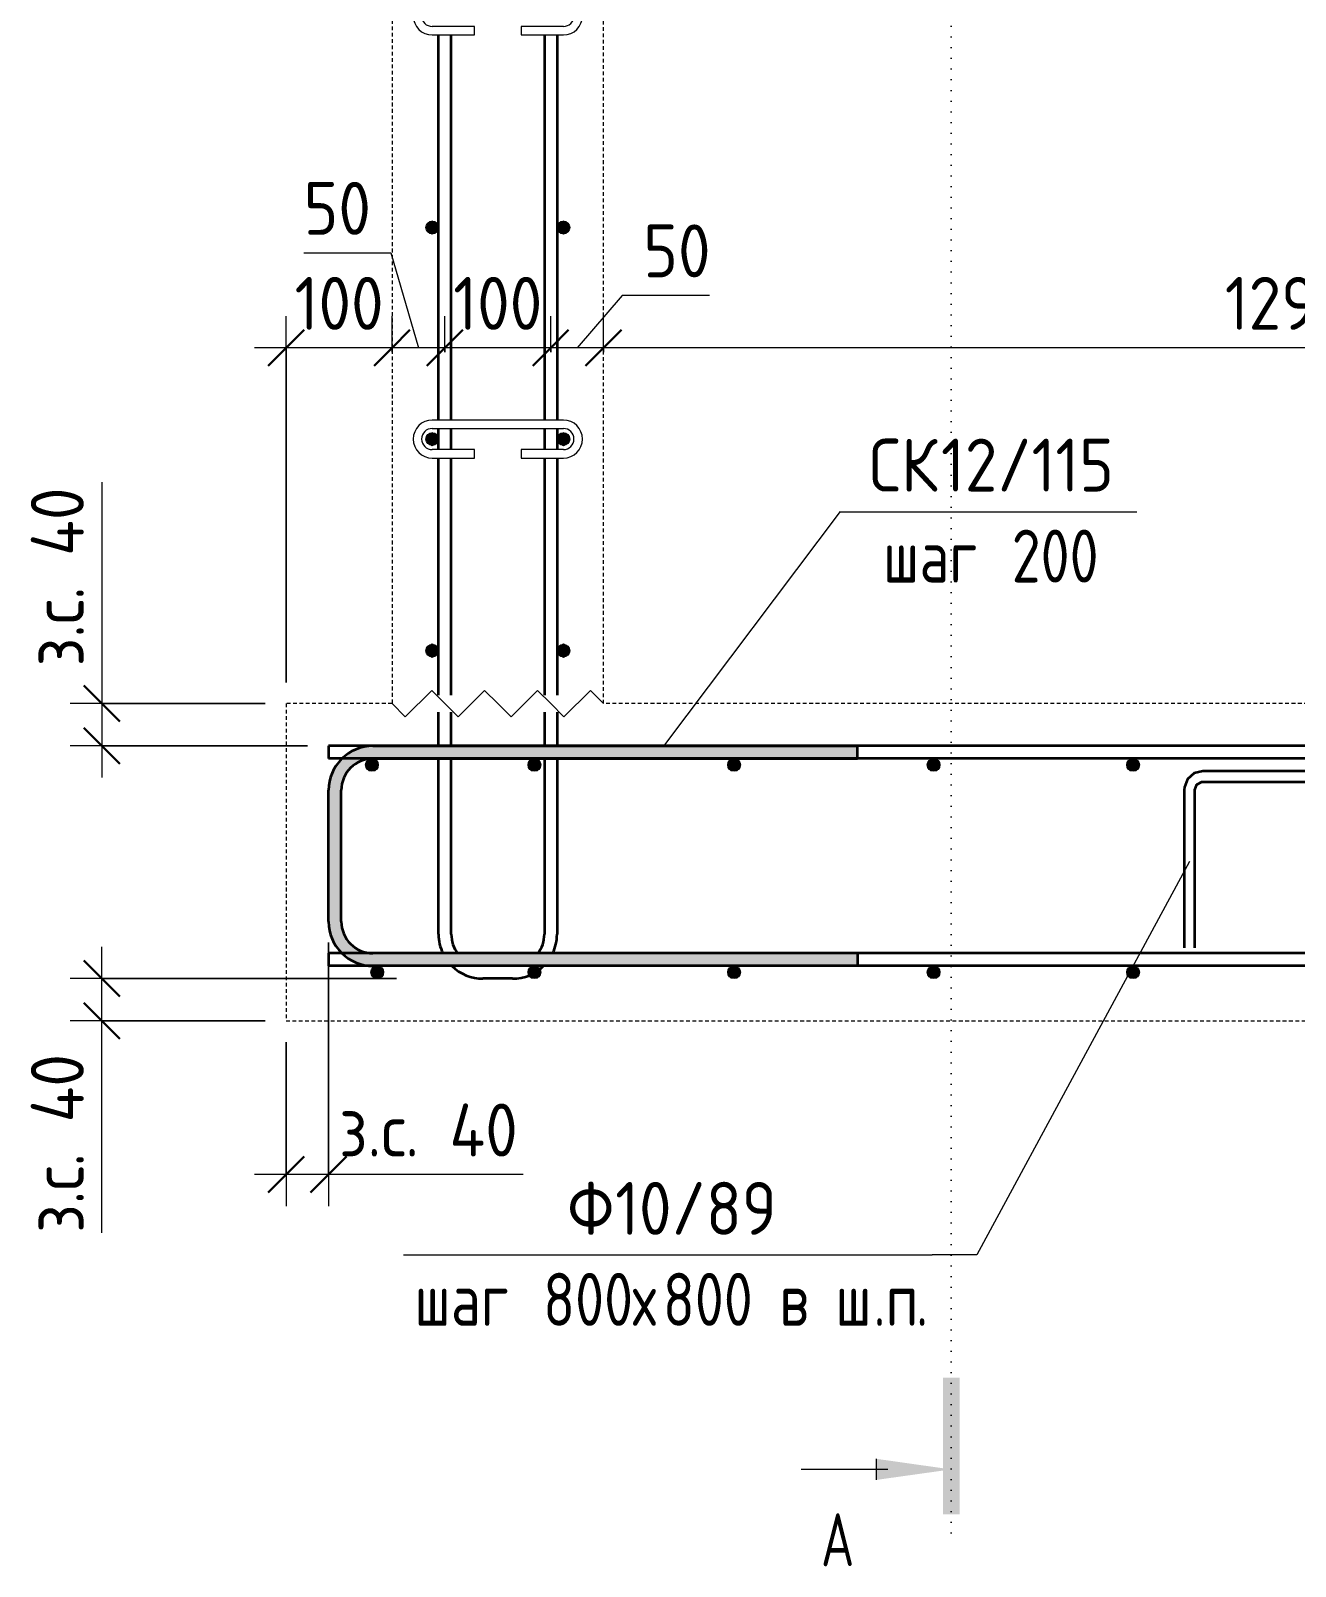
# Model space of a CAD drawing. Header units: millimetres. Extents: x -35709 to -15218, y -2926 to 78616.
# Drawn here: x -21194 to -19999, y -2805 to -1354 of the extents above; entities that cross this region are included whole.
import ezdxf

# ---------------------------------------------------------------- set-up
doc = ezdxf.new("R2010")
doc.units = ezdxf.units.MM
doc.linetypes.add('01 Штриховая _4 мм_', pattern=[6, 3.5, -2.5])
doc.linetypes.add('04 Пунктир 10мм', pattern=[10, 0, -10])
for name, color, linetype, lineweight in [('AA_Dim', 7, 'Continuous', 9), ('AA_Dim-20', 7, 'Continuous', 9), ('AA_Oformlenie', 7, 'Continuous', 9), ('AA_Razrez', 7, 'Continuous', 9), ('AA_Vinoska', 7, 'Continuous', 9), ('KR_Armatura', 7, 'Continuous', 20), ('KR_Armatura_Tonkie', 7, 'Continuous', 20)]:
    doc.layers.add(name, color=color, linetype=linetype, lineweight=lineweight)
doc.layers.add('AF_Stena_Опалубка', color=7, linetype='Continuous', lineweight=20, true_color=0x0063c6)
doc.layers.add('KR_Fundament', color=7, linetype='Continuous', lineweight=20, true_color=0x804000)
doc.styles.add('ISOCPEUR', font='isocpeur.TTF', dxfattribs={"width": 0.7, "height": 50})
doc.styles.add('ISOCPEUR_1', font='isocpeur.TTF', dxfattribs={"width": 0.9, "height": 50})
doc.styles.add('ISOCPEUR_2', font='isocpeur.TTF', dxfattribs={"width": 0.8, "height": 50})
doc.dimstyles.new('00_Точн_3_знака__прозр_', dxfattribs={"dimscale": 304.8, "dimtxt": 50.137748, "dimasz": 0.111549, "dimexe": 0.098425, "dimexo": 0.065617, "dimgap": 0.006562, "dimtad": 1, "dimdec": 3, "dimrnd": 0.001, "dimdsep": 46, "dimtxsty": 'ISOCPEUR_1', "dimblk1": 'OBLIQUE', "dimblk2": 'OBLIQUE', "dimsah": 1, "dimcen": 0.09, "dimdle": 0.098425, "dimazin": 0, "dimtfac": 1, "dimtdec": 4, "dimtix": 1, "dimtmove": 0, "dimatfit": 3, "dimfxl": 1, "dimtvp": 1, "dimtolj": 1, "dimtzin": 0, "dimlwd": 18, "dimlwe": 18, "dimarcsym": 2})
doc.dimstyles.new('00_Точн_3_знака__прозр__1', dxfattribs={"dimscale": 304.8, "dimtxt": 50.137748, "dimasz": 0.111549, "dimexe": 0.098425, "dimexo": 0.065617, "dimgap": 0.006562, "dimtad": 1, "dimdec": 3, "dimrnd": 0.001, "dimdsep": 46, "dimtxsty": 'ISOCPEUR_1', "dimblk1": 'OBLIQUE', "dimblk2": 'OBLIQUE', "dimsah": 1, "dimcen": 0.09, "dimdle": 0.098425, "dimazin": 0, "dimtfac": 1, "dimtdec": 4, "dimtix": 1, "dimtmove": 1, "dimatfit": 3, "dimfxl": 1, "dimtvp": 1, "dimtolj": 1, "dimtzin": 0, "dimlwd": 18, "dimlwe": 18, "dimarcsym": 2})

# ---------------------------------------------------------------- blocks, each defined once
blk = doc.blocks.new('261_Лягушка _НесАрм_РабПлоск_ - 10 А240-3854957-Б-Б Арм')
at = {"layer": 'KR_Armatura', "lineweight": 35}
for start, end in [(90, 270), (270, 90)]:
    blk.add_arc((-77081.1, -2221), 5, start, end, dxfattribs=at)
at = {"layer": 'KR_Armatura_Tonkie', "lineweight": 35}
for p, q in [((-77093.6, -2054), (-77258.6, -2054)), ((-77276.1, -2071.5), (-77276.1, -2208.5)), ((-77266.1, -2208.5), (-77266.1, -2071.5)), ((-77258.6, -2064), (-77093.6, -2064)), ((-77086.1, -2071.5), (-77086.1, -2208.5)), ((-77076.1, -2208.5), (-77076.1, -2071.5))]:
    blk.add_line(p, q, dxfattribs=at)
at = {"layer": 'KR_Armatura_Tonkie', "lineweight": 35, "flags": 128}
for points in [[(-77258.6, -2054), (-77266.6, -2055.9), (-77272.8, -2061.3), (-77275.9, -2069), (-77276.1, -2071.5)], [(-77076.1, -2071.5), (-77078, -2063.5), (-77083.4, -2057.3), (-77091, -2054.2), (-77093.6, -2054)], [(-77266.1, -2071.5), (-77264.2, -2066.5), (-77259.4, -2064.1), (-77258.6, -2064)], [(-77093.6, -2064), (-77088.6, -2065.9), (-77086.1, -2070.6), (-77086.1, -2071.5)], [(-77276.1, -2208.5), (-77276.1, -2215.2), (-77276.1, -2219.8), (-77276.1, -2221)], [(-77266.1, -2221), (-77266.1, -2219.1), (-77266.1, -2213.9), (-77266.1, -2208.5)], [(-77086.1, -2221), (-77086.1, -2219.1), (-77086.1, -2213.9), (-77086.1, -2208.5)], [(-77076.1, -2208.5), (-77076.1, -2215.2), (-77076.1, -2219.8), (-77076.1, -2221)], [(-77081.1, -2226), (-77084.9, -2224.1), (-77086.1, -2221)], [(-77076.1, -2221), (-77077.9, -2224.9), (-77081.1, -2226)]]:
    blk.add_lwpolyline(points, dxfattribs=at)
blk = doc.blocks.new('Последовательность узлов - 3мм масшт20 маскировка-904226-Б-Б Арм')
at = {"layer": 'AA_Oformlenie'}
for p, q in [((-76522.5, -282.5), (-76497.5, -257.5)), ((-76485, -270), (-76497.5, -257.5)), ((-76472.5, -282.5), (-76447.5, -257.5)), ((-76435, -270), (-76447.5, -257.5)), ((-76422.5, -282.5), (-76397.5, -257.5)), ((-76385, -270), (-76397.5, -257.5)), ((-76372.5, -282.5), (-76347.5, -257.5)), ((-76335, -270), (-76347.5, -257.5)), ((-76535, -270), (-76522.5, -282.5)), ((-76485, -270), (-76472.5, -282.5)), ((-76435, -270), (-76422.5, -282.5)), ((-76385, -270), (-76372.5, -282.5))]:
    blk.add_line(p, q, dxfattribs=at)
blk = doc.blocks.new('079_Шпилька _ЭлУзла_ - d8 А240-3883367-Б-Б Арм')
at = {"layer": 'AA_Oformlenie'}
for p, q in [((-76373, -922), (-76497, -922)), ((-76497, -930), (-76373, -930)), ((-76457, -950), (-76497, -950)), ((-76457, -958), (-76457, -950)), ((-76373, -950), (-76413, -950)), ((-76413, -950), (-76413, -958)), ((-76497, -958), (-76457, -958)), ((-76413, -958), (-76373, -958))]:
    blk.add_line(p, q, dxfattribs=at)
for centre, radius, start, end in [((-76497, -940), 18, 90, 270), ((-76373, -940), 18, 270, 90), ((-76497, -940), 10, 90, 270), ((-76373, -940), 10, 270, 90)]:
    blk.add_arc(centre, radius, start, end, dxfattribs=at)
blk = doc.blocks.new('Разрез - Номер узла_ сзади-394133-Б-Б Арм')
at = {"layer": 'AA_Razrez'}
for points in [[(-77488.3, -2627.3), (-77504.2, -2627.3), (-77504.2, -2756.4), (-77488.3, -2756.4)], [(-77567, -2703.9), (-77567, -2723.8), (-77496.4, -2713.9)]]:
    blk.add_hatch(color=256, dxfattribs=at).paths.add_polyline_path(points)
for p, q in [((-77556.4, -2713.9), (-77638.3, -2713.9)), ((-77567, -2723.8), (-77567, -2703.9))]:
    blk.add_line(p, q, dxfattribs=at)
blk = doc.blocks.new('DIMBLOCK83-Б-Б Арм')
at = {"layer": 'AA_Dim-20', "color": 30, "lineweight": 18, "true_color": 0xff8000, "transparency": 16777216}
for p, q in [((-20652.8, -1657.8), (-20652.8, -1623.8)), ((-19362.8, -1657.8), (-19362.8, -1623.8)), ((-19362.8, -1653.8), (-20652.8, -1653.8)), ((-20652.8, -1653.8), (-20652.8, -1657.8)), ((-19362.8, -1653.8), (-19362.8, -1657.8))]:
    blk.add_line(p, q, dxfattribs=at)
at = {"layer": 'AA_Dim-20', "color": 30, "lineweight": 30, "true_color": 0xff8000, "transparency": 16777216}
for p, q in [((-20652.8, -1653.8), (-20635.8, -1636.8)), ((-19362.8, -1653.8), (-19345.8, -1636.8)), ((-20652.8, -1653.8), (-20669.8, -1670.8)), ((-19362.8, -1653.8), (-19379.8, -1670.8))]:
    blk.add_line(p, q, dxfattribs=at)
at = {"layer": 'AA_Dim-20', "color": 0, "lineweight": 18, "transparency": 16777216, "insert": (-20065.5, -1586.7), "char_height": 50, "width": 138.494, "attachment_point": 1, "line_spacing_factor": 1.135194, "style": 'ISOCPEUR_1'}
blk.add_mtext('1290', dxfattribs=at)
blk = doc.blocks.new('_Oblique')
at = {"color": 0, "linetype": 'ByBlock', "lineweight": -2}
blk.add_line((-0.5, -0.5), (0.5, 0.5), dxfattribs=at)
blk = doc.blocks.new('DIMBLOCK84-Б-Б Арм')
at = {"layer": 'AA_Dim-20', "color": 30, "lineweight": 18, "true_color": 0xff8000, "transparency": 16777216}
for p, q in [((-20635.2, -1604.2), (-20677.8, -1653.8)), ((-20552.7, -1604.2), (-20635.2, -1604.2)), ((-20702.8, -1657.8), (-20702.8, -1623.8)), ((-20652.8, -1657.8), (-20652.8, -1623.8)), ((-20652.8, -1653.8), (-20702.8, -1653.8)), ((-20702.8, -1653.8), (-20702.8, -1657.8)), ((-20652.8, -1653.8), (-20652.8, -1657.8))]:
    blk.add_line(p, q, dxfattribs=at)
at = {"layer": 'AA_Dim-20', "color": 30, "lineweight": 30, "true_color": 0xff8000, "transparency": 16777216}
for p, q in [((-20702.8, -1653.8), (-20685.8, -1636.8)), ((-20652.8, -1653.8), (-20635.8, -1636.8)), ((-20702.8, -1653.8), (-20719.8, -1670.8)), ((-20652.8, -1653.8), (-20669.8, -1670.8))]:
    blk.add_line(p, q, dxfattribs=at)
at = {"layer": 'AA_Dim-20', "color": 0, "lineweight": 18, "transparency": 16777216, "insert": (-20615.2, -1537.1), "char_height": 50, "width": 74.923, "attachment_point": 1, "line_spacing_factor": 1.135194, "style": 'ISOCPEUR_1'}
blk.add_mtext('50', dxfattribs=at)
blk = doc.blocks.new('DIMBLOCK85-Б-Б Арм')
at = {"layer": 'AA_Dim-20', "color": 30, "lineweight": 18, "true_color": 0xff8000, "transparency": 16777216}
for p, q in [((-20802.8, -1657.8), (-20802.8, -1623.8)), ((-20702.8, -1657.8), (-20702.8, -1623.8)), ((-20702.8, -1653.8), (-20802.8, -1653.8)), ((-20802.8, -1653.8), (-20802.8, -1657.8)), ((-20702.8, -1653.8), (-20702.8, -1657.8))]:
    blk.add_line(p, q, dxfattribs=at)
at = {"layer": 'AA_Dim-20', "color": 30, "lineweight": 30, "true_color": 0xff8000, "transparency": 16777216}
for p, q in [((-20802.8, -1653.8), (-20785.8, -1636.8)), ((-20702.8, -1653.8), (-20685.8, -1636.8)), ((-20802.8, -1653.8), (-20819.8, -1670.8)), ((-20702.8, -1653.8), (-20719.8, -1670.8))]:
    blk.add_line(p, q, dxfattribs=at)
at = {"layer": 'AA_Dim-20', "color": 0, "lineweight": 18, "transparency": 16777216, "insert": (-20794.9, -1586.7), "char_height": 50, "width": 101.032, "attachment_point": 1, "line_spacing_factor": 1.135194, "style": 'ISOCPEUR_1'}
blk.add_mtext('100', dxfattribs=at)
blk = doc.blocks.new('DIMBLOCK86-Б-Б Арм')
at = {"layer": 'AA_Dim-20', "color": 30, "lineweight": 18, "true_color": 0xff8000, "transparency": 16777216}
for p, q in [((-20936.3, -1564.1), (-20853.8, -1564.1)), ((-20853.8, -1564.1), (-20827.8, -1653.8)), ((-20852.8, -1657.8), (-20852.8, -1623.8)), ((-20802.8, -1657.8), (-20802.8, -1623.8)), ((-20802.8, -1653.8), (-20882.8, -1653.8)), ((-20852.8, -1653.8), (-20852.8, -1657.8)), ((-20802.8, -1653.8), (-20802.8, -1657.8))]:
    blk.add_line(p, q, dxfattribs=at)
at = {"layer": 'AA_Dim-20', "color": 30, "lineweight": 30, "true_color": 0xff8000, "transparency": 16777216}
for p, q in [((-20852.8, -1653.8), (-20835.8, -1636.8)), ((-20802.8, -1653.8), (-20785.8, -1636.8)), ((-20852.8, -1653.8), (-20869.8, -1670.8)), ((-20802.8, -1653.8), (-20819.8, -1670.8))]:
    blk.add_line(p, q, dxfattribs=at)
at = {"layer": 'AA_Dim-20', "color": 0, "lineweight": 18, "transparency": 16777216, "insert": (-20936.3, -1496.9), "char_height": 50, "width": 74.923, "attachment_point": 1, "line_spacing_factor": 1.135194, "style": 'ISOCPEUR_1'}
blk.add_mtext('50', dxfattribs=at)
blk = doc.blocks.new('DIMBLOCK87-Б-Б Арм')
at = {"layer": 'AA_Dim-20', "color": 30, "lineweight": 18, "true_color": 0xff8000, "transparency": 16777216}
for p, q in [((-20952.8, -1970), (-20952.8, -1623.8)), ((-20852.8, -1657.8), (-20852.8, -1623.8)), ((-20822.8, -1653.8), (-20982.8, -1653.8)), ((-20952.8, -1653.8), (-20952.8, -1970)), ((-20852.8, -1653.8), (-20852.8, -1657.8))]:
    blk.add_line(p, q, dxfattribs=at)
at = {"layer": 'AA_Dim-20', "color": 30, "lineweight": 30, "true_color": 0xff8000, "transparency": 16777216}
for p, q in [((-20952.8, -1653.8), (-20935.8, -1636.8)), ((-20852.8, -1653.8), (-20835.8, -1636.8)), ((-20952.8, -1653.8), (-20969.8, -1670.8)), ((-20852.8, -1653.8), (-20869.8, -1670.8))]:
    blk.add_line(p, q, dxfattribs=at)
at = {"layer": 'AA_Dim-20', "color": 0, "lineweight": 18, "transparency": 16777216, "insert": (-20944.9, -1586.7), "char_height": 50, "width": 101.032, "attachment_point": 1, "line_spacing_factor": 1.135194, "style": 'ISOCPEUR_1'}
blk.add_mtext('100', dxfattribs=at)
blk = doc.blocks.new('DIMBLOCK95-Б-Б Арм')
at = {"layer": 'AA_Dim-20', "color": 30, "lineweight": 18, "true_color": 0xff8000, "transparency": 16777216}
for p, q in [((-20912.8, -2216), (-20912.8, -2465.2)), ((-20912.8, -2435.2), (-20912.8, -2216)), ((-20952.8, -2310), (-20952.8, -2465.2)), ((-20952.8, -2435.2), (-20952.8, -2310)), ((-20882.8, -2435.2), (-20982.8, -2435.2)), ((-20922.9, -2435.2), (-20932.8, -2435.2)), ((-20728.8, -2435.2), (-20922.9, -2435.2))]:
    blk.add_line(p, q, dxfattribs=at)
at = {"layer": 'AA_Dim-20', "color": 30, "lineweight": 30, "true_color": 0xff8000, "transparency": 16777216}
for p, q in [((-20952.8, -2435.2), (-20935.8, -2418.2)), ((-20912.8, -2435.2), (-20895.8, -2418.2)), ((-20952.8, -2435.2), (-20969.8, -2452.2)), ((-20912.8, -2435.2), (-20929.8, -2452.2))]:
    blk.add_line(p, q, dxfattribs=at)
at = {"layer": 'AA_Dim-20', "color": 0, "lineweight": 18, "transparency": 16777216, "insert": (-20902.9, -2368.1), "char_height": 50, "width": 208.876, "attachment_point": 1, "line_spacing_factor": 1.135194, "style": 'ISOCPEUR_1'}
blk.add_mtext('з.с. 40', dxfattribs=at)
blk = doc.blocks.new('DIMBLOCK96-Б-Б Арм')
at = {"layer": 'AA_Dim-20', "color": 30, "lineweight": 18, "true_color": 0xff8000, "transparency": 16777216}
for p, q in [((-21127.1, -2320), (-21127.1, -2220)), ((-20848.7, -2250), (-21157.1, -2250)), ((-21127.1, -2250), (-20848.7, -2250)), ((-21127.1, -2296.3), (-21127.1, -2270)), ((-20972.8, -2290), (-21157.1, -2290)), ((-21127.1, -2290), (-20972.8, -2290)), ((-21127.1, -2490.3), (-21127.1, -2296.3))]:
    blk.add_line(p, q, dxfattribs=at)
at = {"layer": 'AA_Dim-20', "color": 30, "lineweight": 30, "true_color": 0xff8000, "transparency": 16777216}
for p, q in [((-21127.1, -2250), (-21144.1, -2233)), ((-21127.1, -2250), (-21110.1, -2267)), ((-21127.1, -2290), (-21144.1, -2273)), ((-21127.1, -2290), (-21110.1, -2307))]:
    blk.add_line(p, q, dxfattribs=at)
at = {"layer": 'AA_Dim-20', "color": 0, "lineweight": 18, "transparency": 16777216, "insert": (-21194.2, -2490.3), "char_height": 50, "width": 208.876, "attachment_point": 1, "rotation": 90, "line_spacing_factor": 1.135194, "style": 'ISOCPEUR_1'}
blk.add_mtext('з.с. 40', dxfattribs=at)
blk = doc.blocks.new('DIMBLOCK97-Б-Б Арм')
at = {"layer": 'AA_Dim-20', "color": 30, "lineweight": 18, "true_color": 0xff8000, "transparency": 16777216}
for p, q in [((-21127.1, -1780.7), (-21127.1, -1974.8)), ((-21127.1, -1960), (-21127.1, -2060)), ((-21127.1, -1974.8), (-21127.1, -2010)), ((-20972.8, -1990), (-21157.1, -1990)), ((-21127.1, -1990), (-20972.8, -1990)), ((-20932.8, -2030), (-21157.1, -2030)), ((-21127.1, -2030), (-20932.8, -2030))]:
    blk.add_line(p, q, dxfattribs=at)
at = {"layer": 'AA_Dim-20', "color": 30, "lineweight": 30, "true_color": 0xff8000, "transparency": 16777216}
for p, q in [((-21127.1, -1990), (-21144.1, -1973)), ((-21127.1, -1990), (-21110.1, -2007)), ((-21127.1, -2030), (-21144.1, -2013)), ((-21127.1, -2030), (-21110.1, -2047))]:
    blk.add_line(p, q, dxfattribs=at)
at = {"layer": 'AA_Dim-20', "color": 0, "lineweight": 18, "transparency": 16777216, "insert": (-21194.2, -1954.8), "char_height": 50, "width": 208.876, "attachment_point": 1, "rotation": 90, "line_spacing_factor": 1.135194, "style": 'ISOCPEUR_1'}
blk.add_mtext('з.с. 40', dxfattribs=at)
blk = doc.blocks.new('042_М_Арматуры - Диам длина поз _ Комментарий полка 25-3827468-Б-Б Арм')
at = {"layer": 'AA_Vinoska'}
blk.add_line((-78014.3, -2511.2), (-77514.3, -2511.2), dxfattribs=at)
blk = doc.blocks.new('042_М_Арматуры - Диам длина поз _ Комментарий-2260297-Б-Б Арм')
at = {"layer": 'AA_Vinoska'}
blk.add_line((-76939.7, -2609.6), (-76659.7, -2609.6), dxfattribs=at)

msp = doc.modelspace()

# ---------------------------------------------------------------- hatches: boundary and pattern name
at = {"layer": 'KR_Armatura', "lineweight": 9}
h = msp.add_hatch(color=256, dxfattribs=at)
edge = h.paths.add_edge_path()
edge.add_arc((-20814.7974, -1540), 6, 0, 360)
for points in [[(-20814.7974, -1546), (-20809.6012, -1543), (-20809.6012, -1537), (-20814.7974, -1534), (-20819.9935, -1537), (-20819.9935, -1543)], [(-20690.7974, -1546), (-20685.6012, -1543), (-20685.6012, -1537), (-20690.7974, -1534), (-20695.9935, -1537), (-20695.9935, -1543)], [(-20814.7974, -1746), (-20809.6012, -1743), (-20809.6012, -1737), (-20814.7974, -1734), (-20819.9935, -1737), (-20819.9935, -1743)], [(-20690.7974, -1746), (-20685.6012, -1743), (-20685.6012, -1737), (-20690.7974, -1734), (-20695.9935, -1737), (-20695.9935, -1743)], [(-20814.7974, -1946), (-20809.6012, -1943), (-20809.6012, -1937), (-20814.7974, -1934), (-20819.9935, -1937), (-20819.9935, -1943)], [(-20690.7974, -1946), (-20685.6012, -1943), (-20685.6012, -1937), (-20690.7974, -1934), (-20695.9935, -1937), (-20695.9935, -1943)]]:
    msp.add_hatch(color=256, dxfattribs=at).paths.add_polyline_path(points)
h = msp.add_hatch(color=256, dxfattribs=at)
edge = h.paths.add_edge_path()
edge.add_arc((-20690.7974, -1540), 6, 0, 360)
h = msp.add_hatch(color=256, dxfattribs=at)
edge = h.paths.add_edge_path()
edge.add_arc((-20814.7974, -1740), 6, 0, 360)
h = msp.add_hatch(color=256, dxfattribs=at)
edge = h.paths.add_edge_path()
edge.add_arc((-20690.7974, -1740), 6, 0, 360)
h = msp.add_hatch(color=256, dxfattribs=at)
edge = h.paths.add_edge_path()
edge.add_arc((-20814.7974, -1940), 6, 0, 360)
h = msp.add_hatch(color=256, dxfattribs=at)
edge = h.paths.add_edge_path()
edge.add_arc((-20690.7974, -1940), 6, 0, 360)
at = {"layer": 'KR_Armatura'}
h = msp.add_hatch(color=256, dxfattribs=at)
edge = h.paths.add_edge_path()
edge.add_arc((-20871.7974, -2048), 6, 0, 360)
for points in [[(-20874.7974, -2053.1962), (-20868.7974, -2053.1962), (-20865.7974, -2048), (-20868.7974, -2042.8038), (-20874.7974, -2042.8038), (-20877.7974, -2048)], [(-20721.1307, -2053.1962), (-20715.1307, -2053.1962), (-20712.1307, -2048), (-20715.1307, -2042.8038), (-20721.1307, -2042.8038), (-20724.1307, -2048)], [(-20532.464, -2053.1962), (-20526.464, -2053.1962), (-20523.464, -2048), (-20526.464, -2042.8038), (-20532.464, -2042.8038), (-20535.464, -2048)], [(-20343.7974, -2053.1962), (-20337.7974, -2053.1962), (-20334.7974, -2048), (-20337.7974, -2042.8038), (-20343.7974, -2042.8038), (-20346.7974, -2048)], [(-20155.1307, -2053.1962), (-20149.1307, -2053.1962), (-20146.1307, -2048), (-20149.1307, -2042.8038), (-20155.1307, -2042.8038), (-20158.1307, -2048)], [(-20869.7974, -2249.1962), (-20863.7974, -2249.1962), (-20860.7974, -2244), (-20863.7974, -2238.8038), (-20869.7974, -2238.8038), (-20872.7974, -2244)], [(-20721.1307, -2249.1962), (-20715.1307, -2249.1962), (-20712.1307, -2244), (-20715.1307, -2238.8038), (-20721.1307, -2238.8038), (-20724.1307, -2244)], [(-20532.464, -2249.1962), (-20526.464, -2249.1962), (-20523.464, -2244), (-20526.464, -2238.8038), (-20532.464, -2238.8038), (-20535.464, -2244)], [(-20343.7974, -2249.1962), (-20337.7974, -2249.1962), (-20334.7974, -2244), (-20337.7974, -2238.8038), (-20343.7974, -2238.8038), (-20346.7974, -2244)], [(-20155.1307, -2249.1962), (-20149.1307, -2249.1962), (-20146.1307, -2244), (-20149.1307, -2238.8038), (-20155.1307, -2238.8038), (-20158.1307, -2244)]]:
    msp.add_hatch(color=256, dxfattribs=at).paths.add_polyline_path(points)
h = msp.add_hatch(color=256, dxfattribs=at)
edge = h.paths.add_edge_path()
edge.add_arc((-20718.1307, -2048), 6, 0, 360)
h = msp.add_hatch(color=256, dxfattribs=at)
edge = h.paths.add_edge_path()
edge.add_arc((-20529.464, -2048), 6, 0, 360)
h = msp.add_hatch(color=256, dxfattribs=at)
edge = h.paths.add_edge_path()
edge.add_arc((-20340.7974, -2048), 6, 0, 360)
h = msp.add_hatch(color=256, dxfattribs=at)
edge = h.paths.add_edge_path()
edge.add_arc((-20152.1307, -2048), 6, 0, 360)
h = msp.add_hatch(color=256, dxfattribs=at)
edge = h.paths.add_edge_path()
edge.add_arc((-20866.7974, -2244), 6, 0, 360)
h = msp.add_hatch(color=256, dxfattribs=at)
edge = h.paths.add_edge_path()
edge.add_arc((-20718.1307, -2244), 6, 0, 360)
h = msp.add_hatch(color=256, dxfattribs=at)
edge = h.paths.add_edge_path()
edge.add_arc((-20529.464, -2244), 6, 0, 360)
h = msp.add_hatch(color=256, dxfattribs=at)
edge = h.paths.add_edge_path()
edge.add_arc((-20340.7974, -2244), 6, 0, 360)
h = msp.add_hatch(color=256, dxfattribs=at)
edge = h.paths.add_edge_path()
edge.add_arc((-20152.1307, -2244), 6, 0, 360)
at = {"layer": 'KR_Armatura_Tonkie'}
for points in [[(-20912.7974, -2072), (-20900.7974, -2072), (-20899.7751, -2064.2354), (-20896.7781, -2057), (-20892.0106, -2050.7868), (-20885.7974, -2046.0192), (-20878.5619, -2043.0222), (-20870.7974, -2042), (-20870.7974, -2030), (-20881.6678, -2031.4311), (-20891.7974, -2035.6269), (-20900.4959, -2042.3015), (-20907.1704, -2051), (-20911.3663, -2061.1296)], [(-20870.7974, -2042), (-20412.7974, -2042), (-20412.7974, -2030), (-20870.7974, -2030), (-20870.7974, -2036.3588)], [(-20900.7974, -2196), (-20900.7974, -2072), (-20912.7974, -2072), (-20912.7974, -2196)], [(-20870.7974, -2238), (-20870.7974, -2226), (-20878.5619, -2224.9778), (-20885.7974, -2221.9808), (-20892.0106, -2217.2132), (-20896.7781, -2211), (-20899.7751, -2203.7646), (-20900.7974, -2196), (-20912.7974, -2196), (-20911.3663, -2206.8704), (-20907.1704, -2217), (-20900.4959, -2225.6985), (-20891.7974, -2232.3731), (-20881.6678, -2236.5689)], [(-20689.2943, -2238), (-20412.7974, -2238), (-20412.7974, -2226), (-20870.7974, -2226), (-20870.7974, -2238)]]:
    msp.add_hatch(color=256, dxfattribs=at).paths.add_polyline_path(points)

# ---------------------------------------------------------------- linework, layer by layer
at = {"layer": 'AA_Razrez', "color": 7, "linetype": '04 Пунктир 10мм', "true_color": 0xffffff}
msp.add_line((-20324.1519, -2773.8588), (-20324.1519, 589.7353), dxfattribs=at)
at = {"layer": 'AA_Vinoska'}
for p, q in [((-20594.9805, -2028.9768), (-20428.7417, -1808.5966)), ((-20098.8802, -2139.1355), (-20300.042, -2511.1715)), ((-20300.042, -2511.1715), (-20342.0555, -2511.1715))]:
    msp.add_line(p, q, dxfattribs=at)
at = {"layer": 'AF_Stena_Опалубка', "linetype": '01 Штриховая _4 мм_'}
for p, q in [((-20852.7974, -270), (-20852.7974, -1990)), ((-20652.7974, -1990), (-20652.7974, -270))]:
    msp.add_line(p, q, dxfattribs=at)
at = {"layer": 'KR_Armatura', "lineweight": 9}
for p, q in [((-20814.7974, -1534), (-20819.9935, -1537)), ((-20819.9935, -1537), (-20819.9935, -1543)), ((-20809.6012, -1537), (-20814.7974, -1534)), ((-20809.6012, -1543), (-20809.6012, -1537)), ((-20690.7974, -1534), (-20695.9935, -1537)), ((-20695.9935, -1537), (-20695.9935, -1543)), ((-20685.6012, -1537), (-20690.7974, -1534)), ((-20685.6012, -1543), (-20685.6012, -1537)), ((-20819.9935, -1543), (-20814.7974, -1546)), ((-20814.7974, -1546), (-20809.6012, -1543)), ((-20695.9935, -1543), (-20690.7974, -1546)), ((-20690.7974, -1546), (-20685.6012, -1543)), ((-20814.7974, -1734), (-20819.9935, -1737)), ((-20819.9935, -1737), (-20819.9935, -1743)), ((-20809.6012, -1737), (-20814.7974, -1734)), ((-20809.6012, -1743), (-20809.6012, -1737)), ((-20690.7974, -1734), (-20695.9935, -1737)), ((-20695.9935, -1737), (-20695.9935, -1743)), ((-20685.6012, -1737), (-20690.7974, -1734)), ((-20685.6012, -1743), (-20685.6012, -1737)), ((-20819.9935, -1743), (-20814.7974, -1746)), ((-20814.7974, -1746), (-20809.6012, -1743)), ((-20695.9935, -1743), (-20690.7974, -1746)), ((-20690.7974, -1746), (-20685.6012, -1743)), ((-20814.7974, -1934), (-20819.9935, -1937)), ((-20819.9935, -1937), (-20819.9935, -1943)), ((-20819.9935, -1943), (-20814.7974, -1946)), ((-20809.6012, -1937), (-20814.7974, -1934)), ((-20814.7974, -1946), (-20809.6012, -1943)), ((-20809.6012, -1943), (-20809.6012, -1937)), ((-20690.7974, -1934), (-20695.9935, -1937)), ((-20695.9935, -1937), (-20695.9935, -1943)), ((-20695.9935, -1943), (-20690.7974, -1946)), ((-20685.6012, -1937), (-20690.7974, -1934)), ((-20690.7974, -1946), (-20685.6012, -1943)), ((-20685.6012, -1943), (-20685.6012, -1937))]:
    msp.add_line(p, q, dxfattribs=at)
at = {"layer": 'KR_Armatura'}
for p, q in [((-20874.7974, -2042.8038), (-20877.7974, -2048)), ((-20868.7974, -2042.8038), (-20874.7974, -2042.8038)), ((-20865.7974, -2048), (-20868.7974, -2042.8038)), ((-20721.1307, -2042.8038), (-20724.1307, -2048)), ((-20715.1307, -2042.8038), (-20721.1307, -2042.8038)), ((-20712.1307, -2048), (-20715.1307, -2042.8038)), ((-20532.464, -2042.8038), (-20535.464, -2048)), ((-20526.464, -2042.8038), (-20532.464, -2042.8038)), ((-20523.464, -2048), (-20526.464, -2042.8038)), ((-20343.7974, -2042.8038), (-20346.7974, -2048)), ((-20337.7974, -2042.8038), (-20343.7974, -2042.8038)), ((-20334.7974, -2048), (-20337.7974, -2042.8038)), ((-20155.1307, -2042.8038), (-20158.1307, -2048)), ((-20149.1307, -2042.8038), (-20155.1307, -2042.8038)), ((-20146.1307, -2048), (-20149.1307, -2042.8038)), ((-20877.7974, -2048), (-20874.7974, -2053.1962)), ((-20874.7974, -2053.1962), (-20868.7974, -2053.1962)), ((-20868.7974, -2053.1962), (-20865.7974, -2048)), ((-20724.1307, -2048), (-20721.1307, -2053.1962)), ((-20721.1307, -2053.1962), (-20715.1307, -2053.1962)), ((-20715.1307, -2053.1962), (-20712.1307, -2048)), ((-20535.464, -2048), (-20532.464, -2053.1962)), ((-20532.464, -2053.1962), (-20526.464, -2053.1962)), ((-20526.464, -2053.1962), (-20523.464, -2048)), ((-20346.7974, -2048), (-20343.7974, -2053.1962)), ((-20343.7974, -2053.1962), (-20337.7974, -2053.1962)), ((-20337.7974, -2053.1962), (-20334.7974, -2048)), ((-20158.1307, -2048), (-20155.1307, -2053.1962)), ((-20155.1307, -2053.1962), (-20149.1307, -2053.1962)), ((-20149.1307, -2053.1962), (-20146.1307, -2048)), ((-20869.7974, -2238.8038), (-20872.7974, -2244)), ((-20872.7974, -2244), (-20869.7974, -2249.1962)), ((-20863.7974, -2238.8038), (-20869.7974, -2238.8038)), ((-20869.7974, -2249.1962), (-20863.7974, -2249.1962)), ((-20860.7974, -2244), (-20863.7974, -2238.8038)), ((-20863.7974, -2249.1962), (-20860.7974, -2244)), ((-20721.1307, -2238.8038), (-20724.1307, -2244)), ((-20724.1307, -2244), (-20721.1307, -2249.1962)), ((-20715.1307, -2238.8038), (-20721.1307, -2238.8038)), ((-20721.1307, -2249.1962), (-20715.1307, -2249.1962)), ((-20712.1307, -2244), (-20715.1307, -2238.8038)), ((-20715.1307, -2249.1962), (-20712.1307, -2244)), ((-20532.464, -2238.8038), (-20535.464, -2244)), ((-20535.464, -2244), (-20532.464, -2249.1962)), ((-20526.464, -2238.8038), (-20532.464, -2238.8038)), ((-20532.464, -2249.1962), (-20526.464, -2249.1962)), ((-20523.464, -2244), (-20526.464, -2238.8038)), ((-20526.464, -2249.1962), (-20523.464, -2244)), ((-20343.7974, -2238.8038), (-20346.7974, -2244)), ((-20346.7974, -2244), (-20343.7974, -2249.1962)), ((-20337.7974, -2238.8038), (-20343.7974, -2238.8038)), ((-20343.7974, -2249.1962), (-20337.7974, -2249.1962)), ((-20334.7974, -2244), (-20337.7974, -2238.8038)), ((-20337.7974, -2249.1962), (-20334.7974, -2244)), ((-20155.1307, -2238.8038), (-20158.1307, -2244)), ((-20158.1307, -2244), (-20155.1307, -2249.1962)), ((-20149.1307, -2238.8038), (-20155.1307, -2238.8038)), ((-20155.1307, -2249.1962), (-20149.1307, -2249.1962)), ((-20146.1307, -2244), (-20149.1307, -2238.8038)), ((-20149.1307, -2249.1962), (-20146.1307, -2244))]:
    msp.add_line(p, q, dxfattribs=at)
at = {"layer": 'KR_Armatura', "lineweight": 9}
for centre in [(-20814.7974, -1540), (-20690.7974, -1540), (-20814.7974, -1740), (-20690.7974, -1740), (-20814.7974, -1940), (-20690.7974, -1940)]:
    msp.add_circle(centre, 6, dxfattribs=at)
at = {"layer": 'KR_Armatura'}
for centre in [(-20871.7974, -2048), (-20718.1307, -2048), (-20529.464, -2048), (-20340.7974, -2048), (-20152.1307, -2048), (-20866.7974, -2244), (-20718.1307, -2244), (-20529.464, -2244), (-20340.7974, -2244), (-20152.1307, -2244)]:
    msp.add_circle(centre, 6, dxfattribs=at)
at = {"layer": 'KR_Armatura_Tonkie', "lineweight": 35}
for p, q in [((-20808.7974, -1722), (-20808.7974, -1358)), ((-20796.7974, -1722), (-20796.7974, -1358)), ((-20708.7974, -1358), (-20708.7974, -1722)), ((-20696.7974, -1358), (-20696.7974, -1722)), ((-20808.7974, -1750), (-20808.7974, -1730)), ((-20796.7974, -1750), (-20796.7974, -1730)), ((-20708.7974, -1730), (-20708.7974, -1750)), ((-20696.7974, -1730), (-20696.7974, -1750)), ((-20808.7974, -1982), (-20808.7974, -1758)), ((-20796.7974, -1982), (-20796.7974, -1758)), ((-20708.7974, -1758), (-20708.7974, -1982)), ((-20696.7974, -1758), (-20696.7974, -1982)), ((-20808.7974, -2030), (-20808.7974, -1998)), ((-20796.7974, -2030), (-20796.7974, -1998)), ((-20708.7974, -1998), (-20708.7974, -2030)), ((-20696.7974, -1998), (-20696.7974, -2030)), ((-19202.7974, -2030), (-20912.7974, -2030)), ((-20912.7974, -2030), (-20912.7974, -2042)), ((-20870.7974, -2030), (-20412.7974, -2030)), ((-20412.7974, -2042), (-20412.7974, -2030)), ((-19202.7974, -2042), (-20912.7974, -2042)), ((-20870.7974, -2042), (-20412.7974, -2042)), ((-20808.7974, -2208), (-20808.7974, -2042)), ((-20796.7974, -2208), (-20796.7974, -2042)), ((-20708.7974, -2042), (-20708.7974, -2208)), ((-20696.7974, -2042), (-20696.7974, -2208)), ((-20912.7974, -2196), (-20912.7974, -2072)), ((-20900.7974, -2196), (-20900.7974, -2072)), ((-19202.7974, -2226), (-20912.7974, -2226)), ((-20912.7974, -2226), (-20912.7974, -2238)), ((-20412.7974, -2226), (-20870.7974, -2226)), ((-20412.7974, -2226), (-20412.7974, -2238)), ((-19202.7974, -2238), (-20912.7974, -2238)), ((-20412.7974, -2238), (-20870.7974, -2238)), ((-20738.7974, -2238), (-20766.7974, -2238)), ((-20738.7974, -2250), (-20766.7974, -2250))]:
    msp.add_line(p, q, dxfattribs=at)
for centre, radius, start, end in [((-20870.7974, -2072), 42, 90, 180), ((-20870.7974, -2072), 30, 90, 180), ((-20870.7974, -2196), 42, 180, 270), ((-20870.7974, -2196), 30, 180, 270), ((-20766.7974, -2208), 42, 180, 205.5575739), ((-20766.7974, -2208), 30, 180, 217.2426407), ((-20738.7974, -2208), 30, 322.7573593, 360), ((-20738.7974, -2208), 42, 334.4424261, 360), ((-20766.7974, -2208), 42, 225.6776046, 270), ((-20738.7974, -2208), 42, 270, 314.3223954)]:
    msp.add_arc(centre, radius, start, end, dxfattribs=at)
at = {"layer": 'KR_Fundament', "linetype": '01 Штриховая _4 мм_'}
for p, q in [((-20852.7974, -1990), (-20952.7974, -1990)), ((-20952.7974, -1990), (-20952.7974, -2290)), ((-19362.7974, -1990), (-20652.7974, -1990)), ((-20952.7974, -2290), (-19162.7974, -2290))]:
    msp.add_line(p, q, dxfattribs=at)

# ---------------------------------------------------------------- block references
at = {"layer": 'AA_Oformlenie'}
for name, p in [('079_Шпилька _ЭлУзла_ - d8 А240-3883367-Б-Б Арм', (55682.2026, -400)), ('079_Шпилька _ЭлУзла_ - d8 А240-3883367-Б-Б Арм', (55682.2026, -800)), ('Последовательность узлов - 3мм масшт20 маскировка-904226-Б-Б Арм', (55682.2026, -1720))]:
    msp.add_blockref(name, p, dxfattribs=at)
at = {"layer": 'AA_Razrez'}
msp.add_blockref('Разрез - Номер узла_ сзади-394133-Б-Б Арм', (57172.2026, 0), dxfattribs=at)
at = {"layer": 'AA_Vinoska'}
for name, p in [('042_М_Арматуры - Диам длина поз _ Комментарий-2260297-Б-Б Арм', (56510.9537, 800.9811)), ('042_М_Арматуры - Диам длина поз _ Комментарий полка 25-3827468-Б-Б Арм', (57172.2026, 0))]:
    msp.add_blockref(name, p, dxfattribs=at)
at = {"layer": 'KR_Armatura_Tonkie', "lineweight": 35}
msp.add_blockref('261_Лягушка _НесАрм_РабПлоск_ - 10 А240-3854957-Б-Б Арм', (57172.2026, 0), dxfattribs=at)

# ---------------------------------------------------------------- texts
at = {"layer": 'AA_Razrez', "insert": (-20447.2245, -2755.3636), "char_height": 50, "width": 38.160325, "attachment_point": 1, "style": 'ISOCPEUR'}
msp.add_mtext('\\fISOCPEUR|b0|i0|c204|p34|;\\W.7;А', dxfattribs=at)
at = {"layer": 'AA_Vinoska', "char_height": 50, "attachment_point": 1}
for s, insert, width, style in [('СК', (-20401.6789, -1739.5916), 82.253137, 'ISOCPEUR_1'), ('12/115', (-20333.8133, -1739.5916), 199.139175, 'ISOCPEUR_1'), (' 200', (-20292.4006, -1825.5727), 133.4008, 'ISOCPEUR_2'), ('шаг', (-20388.7089, -1825.5727), 116.7257, 'ISOCPEUR_2'), ('\\fISOCPEUR|b0|i0|c204|p34|;\\W.9;Ф', (-20687.0827, -2442.1665), 54.835425, 'ISOCPEUR_1'), ('10/89', (-20641.8389, -2442.1665), 183.265762, 'ISOCPEUR_1'), (' 800', (-20735.3943, -2528.1475), 133.4008, 'ISOCPEUR_2'), ('800 ', (-20596.7527, -2528.1475), 133.4008, 'ISOCPEUR_2'), ('\\fISOCPEUR|b0|i0|c204|p34|;\\W.8; ', (-20458.111, -2528.1475), 29.5021, 'ISOCPEUR_2'), ('шаг', (-20831.7027, -2528.1475), 116.7257, 'ISOCPEUR_2'), ('\\fISOCPEUR|b0|i0|c204|p34|;\\W.8;х', (-20625.3277, -2528.1475), 34.6329, 'ISOCPEUR_2'), ('\\fISOCPEUR|b0|i0|c204|p34|;\\W.8;в', (-20486.686, -2528.1475), 34.6329, 'ISOCPEUR_2'), ('\\fISOCPEUR|b0|i0|c204|p34|;\\W.8;ш', (-20433.7693, -2528.1475), 43.6118, 'ISOCPEUR_2'), ('\\fISOCPEUR|b0|i0|c204|p34|;\\W.8;п', (-20386.1443, -2528.1475), 34.6329, 'ISOCPEUR_2'), ('\\fISOCPEUR|b0|i0|c204|p34|;\\W.8;.', (-20397.786, -2528.1475), 14.1097, 'ISOCPEUR_2'), ('\\fISOCPEUR|b0|i0|c204|p34|;\\W.8;.', (-20357.5693, -2528.1475), 14.1097, 'ISOCPEUR_2')]:
    msp.add_mtext(s, dxfattribs=dict(at, insert=insert, width=width, style=style))

# ---------------------------------------------------------------- dimensions: what is measured, and where the dimension line sits
at = {"layer": 'AA_Dim', "color": 30, "lineweight": 18, "true_color": 0xff8000}
for base, p1, p2, override, picture, middle in [((-20852.7974, -1653.8031), (-20802.7974, -1677.8447), (-20852.7974, -1677.8447), {"dimpost": '<>', "dimfxl": 50}, 'DIMBLOCK86-Б-Б Арм', (-20898.8004, -1530.272)), ((-20702.7974, -1653.8031), (-20652.7974, -1677.8447), (-20702.7974, -1677.8447), {"dimpost": '<>', "dimfxl": 50}, 'DIMBLOCK84-Б-Б Арм', (-20577.7201, -1570.3963)), ((-20952.7974, -2435.2433), (-20912.7974, -2196), (-20952.7974, -2290), {"dimpost": 'з.с. <>', "dimfxl": 102.156742}, 'DIMBLOCK95-Б-Б Арм', (-20798.4289, -2401.4407))]:
    dim = msp.add_linear_dim(base=base, p1=p1, p2=p2, dimstyle='00_Точн_3_знака__прозр__1', override=override, dxfattribs=at)
    dim.commit()
    dim.dimension.update_dxf_attribs({"geometry": picture, "text_midpoint": middle, "dimtype": 160})
for base, p1, p2, override, picture, middle in [((-20952.7974, -1653.8031), (-20852.7974, -1677.8447), (-20952.7974, -1990), {"dimpost": '<>', "dimfxl": 327.78179}, 'DIMBLOCK87-Б-Б Арм', (-20902.7974, -1626.8031)), ((-20802.7974, -1653.8031), (-20702.7974, -1677.8447), (-20802.7974, -1677.8447), {"dimpost": '<>', "dimfxl": 100}, 'DIMBLOCK85-Б-Б Арм', (-20752.7974, -1626.8031)), ((-20652.7974, -1653.8031), (-19362.7974, -1677.8447), (-20652.7974, -1677.8447), {"dimpost": '<>', "dimfxl": 1290}, 'DIMBLOCK83-Б-Б Арм', (-20007.7974, -1626.8031))]:
    dim = msp.add_linear_dim(base=base, p1=p1, p2=p2, dimstyle='00_Точн_3_знака__прозр_', override=override, dxfattribs=at)
    dim.commit()
    dim.dimension.update_dxf_attribs({"geometry": picture, "text_midpoint": middle})
for base, p1, p2, override, picture, middle in [((-21127.0823, -2030), (-20952.7974, -1990), (-20912.7974, -2030), {"dimpost": 'з.с. <>', "dimfxl": 56.568542}, 'DIMBLOCK97-Б-Б Арм', (-21160.8849, -1850.337)), ((-21127.0823, -2250), (-20952.7974, -2290), (-20828.7492, -2250), {"dimpost": 'з.с. <>', "dimfxl": 130.337849}, 'DIMBLOCK96-Б-Б Арм', (-21160.8849, -2385.8998))]:
    dim = msp.add_linear_dim(base=base, p1=p1, p2=p2, angle=90, dimstyle='00_Точн_3_знака__прозр__1', override=override, dxfattribs=at)
    dim.commit()
    dim.dimension.update_dxf_attribs({"geometry": picture, "text_midpoint": middle, "dimtype": 160, "text_rotation": 90})

doc.saveas('drawing.dxf')
